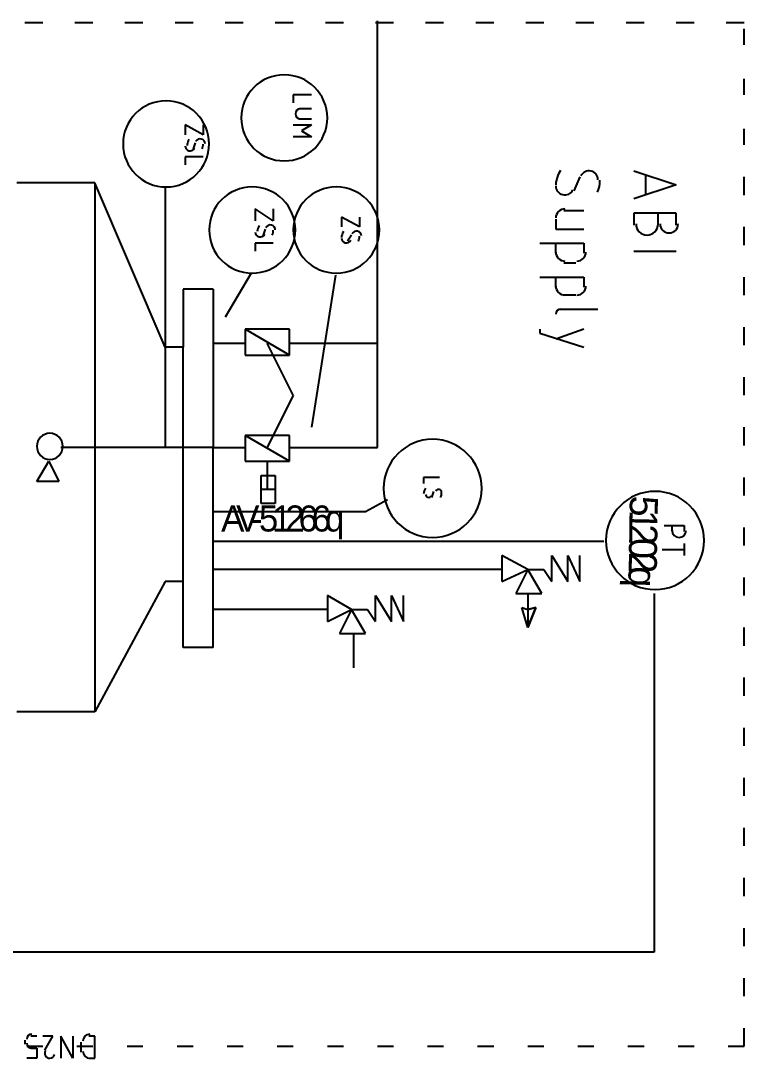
# Model space of a CAD drawing. Header units: millimetres. Extents: x 0 to 33.1, y 1.5 to 45.3.
# Drawn here: x 13.689 to 14.291, y 29.386 to 30.249 of the extents above; entities that cross this region are included whole.
import ezdxf

# ---------------------------------------------------------------- set-up
doc = ezdxf.new("R2010")
doc.units = ezdxf.units.MM
doc.header["$MEASUREMENT"] = 0
doc.layers.get('0').update_dxf_attribs({"linetype": 'CONTINUOUS'})

msp = doc.modelspace()

# ---------------------------------------------------------------- linework, layer by layer
at = {"color": 140, "linetype": 'Continuous'}
for p, q in [((13.7078, 30.2478), (13.6928, 30.2478)), ((13.7495, 30.2478), (13.7344, 30.2478)), ((13.7911, 30.2478), (13.7761, 30.2478)), ((13.8328, 30.2478), (13.8178, 30.2478)), ((13.8745, 30.2478), (13.8594, 30.2478)), ((13.9161, 30.2478), (13.9011, 30.2478)), ((13.9578, 30.2478), (13.9428, 30.2478)), ((13.9994, 30.2478), (13.9844, 30.2478)), ((13.9861, 29.9778), (13.9861, 30.2494)), ((14.0411, 30.2478), (14.0261, 30.2478)), ((14.0828, 30.2478), (14.0678, 30.2478)), ((14.1244, 30.2478), (14.1094, 30.2478)), ((14.1661, 30.2478), (14.1511, 30.2478)), ((14.2078, 30.2478), (14.1928, 30.2478)), ((14.2494, 30.2478), (14.2344, 30.2478)), ((14.2911, 30.2478), (14.2761, 30.2478)), ((14.2911, 30.2294), (14.2911, 30.2428)), ((14.2911, 30.1878), (14.2911, 30.2011)), ((13.9311, 30.1878), (13.9161, 30.1878)), ((13.9161, 30.1878), (13.9161, 30.1811)), ((13.9311, 30.1761), (13.9211, 30.1761)), ((13.9211, 30.1678), (13.9311, 30.1678)), ((13.8411, 30.1544), (13.8261, 30.1628)), ((13.8261, 30.1628), (13.8261, 30.1544)), ((13.8411, 30.1628), (13.8411, 30.1544)), ((13.9161, 30.1628), (13.9311, 30.1628)), ((13.9311, 30.1628), (13.9228, 30.1578)), ((13.9228, 30.1578), (13.9311, 30.1528)), ((14.2911, 30.1461), (14.2911, 30.1594)), ((13.8344, 30.1478), (13.8328, 30.1428)), ((13.9311, 30.1528), (13.9161, 30.1528)), ((13.9861, 29.8944), (13.9861, 30.1394)), ((13.8411, 30.1361), (13.8261, 30.1361)), ((13.8261, 30.1361), (13.8261, 30.1294)), ((14.1994, 30.1244), (14.2344, 30.1128)), ((14.2094, 30.1044), (14.2094, 30.1211)), ((13.7511, 30.1144), (13.6861, 30.1144)), ((13.8095, 29.9778), (13.7511, 30.1144)), ((13.7511, 30.1144), (13.7511, 29.6744)), ((14.1544, 30.1194), (14.1494, 30.1078)), ((14.2344, 30.1128), (14.1994, 30.1011)), ((14.2911, 30.1044), (14.2911, 30.1194)), ((13.8095, 30.1111), (13.8095, 29.8944)), ((13.8994, 30.0828), (13.8844, 30.0928)), ((13.8844, 30.0928), (13.8844, 30.0828)), ((13.8994, 30.0928), (13.8994, 30.0828)), ((13.9711, 30.0778), (13.9561, 30.0861)), ((13.9561, 30.0861), (13.9561, 30.0778)), ((13.9711, 30.0861), (13.9711, 30.0778)), ((14.1578, 30.0911), (14.1411, 30.0911)), ((14.1994, 30.0894), (14.1994, 30.0794)), ((14.2344, 30.0894), (14.1994, 30.0894)), ((14.2194, 30.0794), (14.2194, 30.0894)), ((14.2344, 30.0794), (14.2344, 30.0894)), ((14.1344, 30.0844), (14.1344, 30.0761)), ((14.2911, 30.0628), (14.2911, 30.0778)), ((13.8928, 30.0761), (13.8911, 30.0711)), ((13.9644, 30.0711), (13.9611, 30.0661)), ((14.1344, 30.0761), (14.1578, 30.0761)), ((13.8994, 30.0644), (13.8844, 30.0644)), ((13.8844, 30.0644), (13.8844, 30.0578)), ((14.1211, 30.0644), (14.1578, 30.0644)), ((14.1344, 30.0561), (14.1344, 30.0644)), ((14.1578, 30.0644), (14.1578, 30.0561)), ((14.1994, 30.0578), (14.2344, 30.0578)), ((14.1511, 30.0478), (14.1411, 30.0478)), ((13.8811, 30.0394), (13.8594, 30.0028)), ((13.9511, 30.0378), (13.9311, 29.9111)), ((14.1211, 30.0361), (14.1578, 30.0361)), ((14.1344, 30.0278), (14.1344, 30.0361)), ((14.1578, 30.0361), (14.1578, 30.0278)), ((14.2911, 30.0211), (14.2911, 30.0361)), ((13.8494, 30.0261), (13.8244, 30.0261)), ((13.8244, 30.0261), (13.8244, 29.9778)), ((13.8494, 30.0261), (13.8494, 29.8944)), ((14.1511, 30.0211), (14.1411, 30.0211)), ((14.1378, 30.0094), (14.1694, 30.0094)), ((13.9128, 29.9928), (13.8761, 29.9928)), ((13.8761, 29.9928), (13.8761, 29.9711)), ((13.9128, 29.9711), (13.8761, 29.9928)), ((13.9128, 29.9711), (13.9128, 29.9928)), ((14.1211, 29.9928), (14.1211, 29.9894)), ((14.1578, 29.9928), (14.1344, 29.9844)), ((14.2911, 29.9794), (14.2911, 29.9944)), ((14.1211, 29.9894), (14.1578, 29.9778)), ((13.8244, 29.9778), (13.8095, 29.9778)), ((13.8244, 29.7828), (13.8244, 29.9778)), ((13.8494, 29.9811), (13.8761, 29.9811)), ((13.9161, 29.9378), (13.8944, 29.9811)), ((13.9128, 29.9811), (13.9861, 29.9811)), ((13.8761, 29.9711), (13.9128, 29.9711)), ((14.2911, 29.9378), (14.2911, 29.9528)), ((13.9161, 29.9378), (13.8944, 29.8944)), ((14.2911, 29.8961), (14.2911, 29.9111)), ((13.9128, 29.9044), (13.8761, 29.9044)), ((13.8761, 29.9044), (13.8761, 29.8828)), ((13.9128, 29.8828), (13.8761, 29.9044)), ((13.9128, 29.8828), (13.9128, 29.9044)), ((13.8494, 29.8944), (13.7228, 29.8944)), ((13.8494, 29.8944), (13.8761, 29.8944)), ((13.8494, 29.7278), (13.8494, 29.8944)), ((13.9128, 29.8944), (13.9861, 29.8944)), ((13.7028, 29.8661), (13.7128, 29.8828)), ((13.7128, 29.8828), (13.7211, 29.8661)), ((13.8761, 29.8828), (13.9128, 29.8828)), ((13.8944, 29.8828), (13.8944, 29.8594)), ((13.8894, 29.8711), (13.9011, 29.8711)), ((13.8894, 29.8478), (13.8894, 29.8711)), ((13.9011, 29.8711), (13.9011, 29.8478)), ((13.7211, 29.8661), (13.7028, 29.8661)), ((14.0378, 29.8694), (14.0244, 29.8694)), ((14.0244, 29.8694), (14.0244, 29.8644)), ((14.2911, 29.8544), (14.2911, 29.8694)), ((13.9011, 29.8594), (13.8894, 29.8594)), ((14.0328, 29.8578), (14.0311, 29.8528)), ((13.9011, 29.8478), (13.8894, 29.8478)), ((13.9761, 29.8411), (13.9944, 29.8511)), ((13.8494, 29.8411), (13.9761, 29.8411)), ((14.2244, 29.8294), (14.2411, 29.8294)), ((14.2311, 29.8244), (14.2311, 29.8294)), ((14.2411, 29.8294), (14.2411, 29.8244)), ((14.2911, 29.8128), (14.2911, 29.8278)), ((14.1744, 29.8161), (13.8494, 29.8161)), ((14.2411, 29.8144), (14.2411, 29.8044)), ((14.1111, 29.7928), (14.0894, 29.8044)), ((14.0894, 29.8044), (14.0894, 29.7828)), ((14.1311, 29.7828), (14.1311, 29.8044)), ((14.1311, 29.8044), (14.1444, 29.7828)), ((14.1444, 29.7828), (14.1444, 29.8044)), ((14.1444, 29.8044), (14.1544, 29.7828)), ((14.1544, 29.7828), (14.1544, 29.8044)), ((14.2228, 29.8094), (14.2411, 29.8094)), ((14.0894, 29.7928), (13.8494, 29.7928)), ((14.0894, 29.7828), (14.1111, 29.7928)), ((14.1111, 29.7928), (14.1011, 29.7728)), ((14.1228, 29.7728), (14.1111, 29.7928)), ((14.1111, 29.7928), (14.1244, 29.7928)), ((14.1244, 29.7928), (14.1311, 29.7828)), ((14.2911, 29.7711), (14.2911, 29.7861)), ((13.8095, 29.7828), (13.7511, 29.6744)), ((13.8244, 29.7828), (13.8095, 29.7828)), ((13.8244, 29.7278), (13.8244, 29.7828)), ((13.9644, 29.7594), (13.9444, 29.7711)), ((13.9444, 29.7711), (13.9444, 29.7494)), ((13.9844, 29.7494), (13.9844, 29.7711)), ((13.9844, 29.7711), (13.9978, 29.7494)), ((13.9978, 29.7494), (13.9978, 29.7711)), ((13.9978, 29.7711), (14.0078, 29.7494)), ((14.0078, 29.7494), (14.0078, 29.7711)), ((14.1011, 29.7728), (14.1228, 29.7728)), ((14.1111, 29.7728), (14.1111, 29.7444)), ((14.2161, 29.7728), (14.2161, 29.4744)), ((13.9444, 29.7594), (13.8494, 29.7594)), ((13.9444, 29.7494), (13.9644, 29.7594)), ((13.9644, 29.7594), (13.9544, 29.7394)), ((13.9761, 29.7394), (13.9644, 29.7594)), ((13.9644, 29.7594), (13.9778, 29.7594)), ((13.9778, 29.7594), (13.9844, 29.7494)), ((14.1111, 29.7444), (14.1061, 29.7611)), ((14.1061, 29.7611), (14.1111, 29.7594)), ((14.1111, 29.7444), (14.1178, 29.7611)), ((14.1178, 29.7611), (14.1111, 29.7594)), ((14.1111, 29.7594), (14.1178, 29.7611)), ((14.1178, 29.7611), (14.1111, 29.7444)), ((14.2911, 29.7294), (14.2911, 29.7444)), ((13.9544, 29.7394), (13.9761, 29.7394)), ((13.9661, 29.7394), (13.9661, 29.7111)), ((13.8494, 29.7278), (13.8244, 29.7278)), ((14.2911, 29.6878), (14.2911, 29.7028)), ((13.7511, 29.6744), (13.6861, 29.6744)), ((14.2911, 29.6461), (14.2911, 29.6611)), ((14.2911, 29.6044), (14.2911, 29.6194)), ((14.2911, 29.5628), (14.2911, 29.5778)), ((14.2911, 29.5211), (14.2911, 29.5361)), ((14.2911, 29.4794), (14.2911, 29.4944)), ((14.2161, 29.4744), (13.5811, 29.4744)), ((14.2911, 29.4378), (14.2911, 29.4528)), ((14.2911, 29.3961), (14.2911, 29.4111)), ((13.6944, 29.3961), (13.7078, 29.3961)), ((13.7361, 29.3961), (13.7495, 29.3961)), ((13.7778, 29.3961), (13.7911, 29.3961)), ((13.8194, 29.3961), (13.8328, 29.3961)), ((13.8611, 29.3961), (13.8745, 29.3961)), ((13.9028, 29.3961), (13.9161, 29.3961)), ((13.9444, 29.3961), (13.9578, 29.3961)), ((13.9861, 29.3961), (13.9994, 29.3961)), ((14.0278, 29.3961), (14.0411, 29.3961)), ((14.0694, 29.3961), (14.0828, 29.3961)), ((14.1111, 29.3961), (14.1244, 29.3961)), ((14.1528, 29.3961), (14.1661, 29.3961)), ((14.1944, 29.3961), (14.2078, 29.3961)), ((14.2361, 29.3961), (14.2494, 29.3961)), ((14.2778, 29.3961), (14.2911, 29.3961))]:
    msp.add_line(p, q, dxfattribs=at)
at = {"color": 0, "linetype": 'Continuous'}
for p, q in [((13.7028, 29.4044), (13.6977, 29.4044)), ((13.7161, 29.4044), (13.7078, 29.4044)), ((13.7094, 29.3928), (13.7161, 29.4044)), ((13.7328, 29.3861), (13.7228, 29.4044)), ((13.7228, 29.4044), (13.7228, 29.3861)), ((13.7328, 29.4044), (13.7328, 29.3861)), ((13.7511, 29.4044), (13.7461, 29.4044)), ((13.7511, 29.3861), (13.7511, 29.4044)), ((13.6928, 29.4011), (13.6928, 29.3978)), ((13.7394, 29.3994), (13.7394, 29.3911)), ((13.6977, 29.3944), (13.7028, 29.3944)), ((13.7028, 29.3944), (13.7028, 29.3861)), ((13.7028, 29.3861), (13.6944, 29.3861)), ((13.7461, 29.3861), (13.7511, 29.3861))]:
    msp.add_line(p, q, dxfattribs=at)
at = {"color": 140, "linetype": 'Continuous'}
for points in [[(13.9086, 30.2044), (13.8888, 30.2044), (13.8728, 30.1885), (13.8728, 30.1686)], [(13.9444, 30.1686), (13.9444, 30.1885), (13.9283, 30.2044), (13.9086, 30.2044)], [(13.8103, 30.1828), (13.7905, 30.1828), (13.7745, 30.1667), (13.7745, 30.1469)], [(13.8461, 30.1469), (13.8461, 30.1667), (13.8301, 30.1828), (13.8103, 30.1828)], [(13.9219, 30.1761), (13.9196, 30.1761), (13.9178, 30.1743), (13.9178, 30.1719)], [(13.8728, 30.1686), (13.8728, 30.1487), (13.8888, 30.1328), (13.9086, 30.1328)], [(13.9086, 30.1328), (13.9283, 30.1328), (13.9444, 30.1487), (13.9444, 30.1686)], [(13.9178, 30.1719), (13.9178, 30.1696), (13.9196, 30.1678), (13.9219, 30.1678)], [(13.7745, 30.1469), (13.7745, 30.1272), (13.7905, 30.1111), (13.8103, 30.1111)], [(13.8103, 30.1111), (13.8301, 30.1111), (13.8461, 30.1272), (13.8461, 30.1469)], [(13.8294, 30.1506), (13.8284, 30.149), (13.8279, 30.1474), (13.8278, 30.1457)], [(13.8396, 30.151), (13.8377, 30.1514), (13.8358, 30.1506), (13.8349, 30.1489)], [(13.8428, 30.1469), (13.8428, 30.1489), (13.8415, 30.1506), (13.8396, 30.151)], [(13.8403, 30.1428), (13.8408, 30.144), (13.8411, 30.1454), (13.8411, 30.1468)], [(13.8261, 30.1453), (13.8261, 30.1433), (13.8274, 30.1417), (13.8293, 30.1412)], [(13.8293, 30.1412), (13.8312, 30.1408), (13.8331, 30.1417), (13.834, 30.1433)], [(14.1383, 30.1247), (14.136, 30.1212), (14.1347, 30.1171), (14.1344, 30.1129)], [(14.1637, 30.1243), (14.1603, 30.125), (14.1568, 30.1235), (14.1553, 30.1203)], [(14.1694, 30.1169), (14.1694, 30.1204), (14.1671, 30.1235), (14.1637, 30.1243)], [(14.1692, 30.1067), (14.1704, 30.1099), (14.1711, 30.1132), (14.1711, 30.1167)], [(13.8819, 30.1111), (13.8621, 30.1111), (13.8461, 30.095), (13.8461, 30.0753)], [(13.9178, 30.0753), (13.9178, 30.095), (13.9018, 30.1111), (13.8819, 30.1111)], [(13.9519, 30.1111), (13.9321, 30.1111), (13.9161, 30.095), (13.9161, 30.0753)], [(13.9878, 30.0753), (13.9878, 30.095), (13.9717, 30.1111), (13.9519, 30.1111)], [(14.1344, 30.1119), (14.1344, 30.1085), (14.1368, 30.1054), (14.1401, 30.1047)], [(14.1401, 30.1047), (14.1436, 30.1039), (14.1471, 30.1054), (14.1486, 30.1086)], [(14.1419, 30.0928), (14.1378, 30.0928), (14.1344, 30.0894), (14.1344, 30.0853)], [(13.8878, 30.0789), (13.8868, 30.0774), (13.8862, 30.0758), (13.8861, 30.074)], [(13.8979, 30.0793), (13.8961, 30.0799), (13.8942, 30.0789), (13.8932, 30.0772)], [(13.9011, 30.0753), (13.9011, 30.0772), (13.8999, 30.0789), (13.8979, 30.0793)], [(14.2011, 30.0803), (14.2011, 30.0751), (14.2053, 30.0711), (14.2103, 30.0711)], [(14.2103, 30.0711), (14.2153, 30.0711), (14.2194, 30.0751), (14.2194, 30.0803)], [(14.2211, 30.0803), (14.2211, 30.0761), (14.2244, 30.0728), (14.2286, 30.0728)], [(14.2286, 30.0728), (14.2328, 30.0728), (14.2361, 30.0761), (14.2361, 30.0803)], [(13.8461, 30.0753), (13.8461, 30.0556), (13.8621, 30.0394), (13.8819, 30.0394)], [(13.8819, 30.0394), (13.9018, 30.0394), (13.9178, 30.0556), (13.9178, 30.0753)], [(13.8844, 30.0736), (13.8844, 30.0717), (13.8857, 30.07), (13.8876, 30.0696)], [(13.8876, 30.0696), (13.8894, 30.0692), (13.8914, 30.07), (13.8924, 30.0717)], [(13.8986, 30.0711), (13.8992, 30.0724), (13.8994, 30.0738), (13.8994, 30.0751)], [(13.9161, 30.0753), (13.9161, 30.0556), (13.9321, 30.0394), (13.9519, 30.0394)], [(13.9519, 30.0394), (13.9717, 30.0394), (13.9878, 30.0556), (13.9878, 30.0753)], [(13.9578, 30.0739), (13.9568, 30.0724), (13.9562, 30.0707), (13.9561, 30.069)], [(13.9696, 30.0743), (13.9678, 30.0747), (13.9658, 30.0739), (13.9649, 30.0722)], [(13.9728, 30.0703), (13.9728, 30.0722), (13.9715, 30.0739), (13.9696, 30.0743)], [(13.9703, 30.0661), (13.9708, 30.0674), (13.9711, 30.0687), (13.9711, 30.0701)], [(13.9561, 30.0686), (13.9561, 30.0667), (13.9574, 30.065), (13.9593, 30.0646)], [(13.9593, 30.0646), (13.9611, 30.0642), (13.9631, 30.065), (13.964, 30.0667)], [(14.1344, 30.0569), (14.1344, 30.0528), (14.1378, 30.0494), (14.1419, 30.0494)], [(14.1519, 30.0494), (14.1561, 30.0494), (14.1594, 30.0528), (14.1594, 30.0569)], [(14.1344, 30.0286), (14.1344, 30.0244), (14.1378, 30.0211), (14.1419, 30.0211)], [(14.1519, 30.0211), (14.1561, 30.0211), (14.1594, 30.0244), (14.1594, 30.0286)], [(14.1386, 30.0094), (14.1363, 30.0094), (14.1344, 30.0076), (14.1344, 30.0053)], [(13.7136, 29.9061), (13.7076, 29.9061), (13.7028, 29.9012), (13.7028, 29.8953)], [(13.7244, 29.8953), (13.7244, 29.9012), (13.7196, 29.9061), (13.7136, 29.9061)], [(14.0319, 29.9011), (14.0094, 29.9011), (13.9911, 29.8828), (13.9911, 29.8603)], [(14.0728, 29.8603), (14.0728, 29.8828), (14.0544, 29.9011), (14.0319, 29.9011)], [(13.7028, 29.8953), (13.7028, 29.8893), (13.7076, 29.8844), (13.7136, 29.8844)], [(13.7136, 29.8844), (13.7196, 29.8844), (13.7244, 29.8893), (13.7244, 29.8953)], [(13.9911, 29.8603), (13.9911, 29.8378), (14.0094, 29.8194), (14.0319, 29.8194)], [(14.0261, 29.8606), (14.0251, 29.8592), (14.0246, 29.8574), (14.0244, 29.8557)], [(14.0261, 29.8553), (14.0261, 29.8542), (14.0269, 29.8532), (14.0281, 29.8529)], [(14.0281, 29.8529), (14.0292, 29.8526), (14.0303, 29.8531), (14.0308, 29.8542)], [(14.0319, 29.8194), (14.0544, 29.8194), (14.0728, 29.8378), (14.0728, 29.8603)], [(14.0375, 29.8593), (14.0364, 29.8596), (14.0353, 29.8592), (14.0347, 29.8581)], [(14.0394, 29.8569), (14.0394, 29.8581), (14.0387, 29.8592), (14.0375, 29.8593)], [(14.0386, 29.8528), (14.0392, 29.854), (14.0394, 29.8554), (14.0394, 29.8568)], [(14.2169, 29.8578), (14.1944, 29.8578), (14.1761, 29.8396), (14.1761, 29.8169)], [(14.2578, 29.8169), (14.2578, 29.8396), (14.2394, 29.8578), (14.2169, 29.8578)], [(14.2311, 29.8253), (14.2311, 29.8221), (14.2336, 29.8194), (14.2369, 29.8194)], [(14.2369, 29.8194), (14.2401, 29.8194), (14.2428, 29.8219), (14.2428, 29.8253)], [(14.1761, 29.8169), (14.1761, 29.7944), (14.1944, 29.7761), (14.2169, 29.7761)], [(14.2169, 29.7761), (14.2394, 29.7761), (14.2578, 29.7944), (14.2578, 29.8169)]]:
    msp.add_open_spline(points, degree=3, dxfattribs=at)
at = {"color": 0, "linetype": 'Continuous'}
for points in [[(13.6986, 29.4061), (13.6963, 29.4061), (13.6944, 29.4043), (13.6944, 29.4019)], [(13.747, 29.4061), (13.7437, 29.4061), (13.7411, 29.4035), (13.7411, 29.4003)], [(13.6944, 29.3986), (13.6944, 29.3964), (13.6963, 29.3944), (13.6986, 29.3944)], [(13.7101, 29.3925), (13.7092, 29.3912), (13.7092, 29.3896), (13.71, 29.3882)], [(13.71, 29.3882), (13.7107, 29.3869), (13.7121, 29.3861), (13.7137, 29.3861)], [(13.7136, 29.3861), (13.7154, 29.3861), (13.7171, 29.3874), (13.7176, 29.3892)], [(13.7411, 29.3919), (13.7411, 29.3888), (13.7437, 29.3861), (13.747, 29.3861)]]:
    msp.add_open_spline(points, degree=3, dxfattribs=at)

# ---------------------------------------------------------------- texts
at = {"color": 140}
for s, p in [('5', (14.1961, 29.8544)), ('1', (14.1958, 29.8426)), ('2', (14.1957, 29.8308)), ('0', (14.1954, 29.8192)), ('2', (14.1953, 29.8074)), ('q', (14.195, 29.7956))]:
    msp.add_text(s, height=0.023333, rotation=268.726, dxfattribs=at).set_placement(p)
for s, p in [('A', (13.8561, 29.8244)), ('V', (13.8686, 29.8244)), ('5', (13.8875, 29.8244)), ('1', (13.8985, 29.8244)), ('2', (13.9094, 29.8244)), ('6', (13.9204, 29.8244)), ('6', (13.9314, 29.8244)), ('q', (13.9424, 29.8244)), ('-', (13.8809, 29.8244))]:
    msp.add_text(s, height=0.021667, dxfattribs=at).set_placement(p)

doc.saveas('drawing.dxf')
